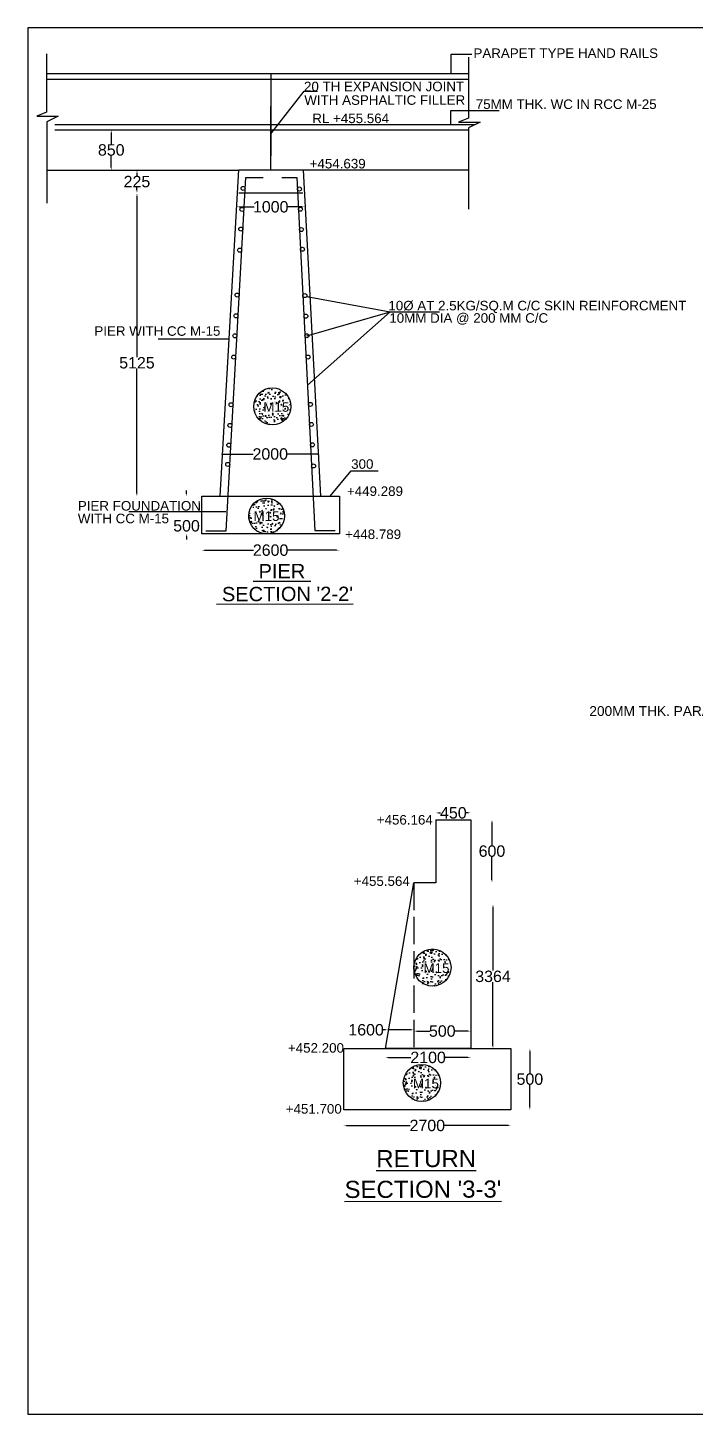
# Model space of a CAD drawing. Header units: inches. Extents: x 488932 to 506141, y -170181 to -158037.
# Drawn here: x 488932 to 494785, y -170181 to -158037 of the extents above; entities that cross this region are included whole.
import ezdxf

# ---------------------------------------------------------------- set-up
doc = ezdxf.new("R2010")
doc.units = ezdxf.units.IN
doc.header["$MEASUREMENT"] = 0
doc.linetypes.add('ACAD_ISO02W100', pattern=[15, 12, -3])
for name, color, linetype in [('DIMENSION', 7, 'Continuous'), ('DRAWING', 7, 'Continuous'), ('TEXT', 7, 'Continuous')]:
    doc.layers.add(name, color=color, linetype=linetype)
doc.styles.get("Standard").update_dxf_attribs({"font": 'arial.ttf'})
doc.dimstyles.new('ST100', dxfattribs={"dimtxt": 100, "dimasz": 25, "dimexe": 0, "dimexo": 300, "dimgap": 0.09, "dimtad": 0, "dimtih": 1, "dimtoh": 1, "dimdec": 0, "dimzin": 0, "dimdsep": 46, "dimtxsty": 'Standard', "dimcen": 0, "dimse1": 1, "dimse2": 1, "dimadec": 0, "dimazin": 0, "dimtfac": 1, "dimtdec": 0, "dimtofl": 0, "dimtmove": 0, "dimatfit": 3, "dimfxl": 2000, "dimtolj": 1, "dimtzin": 0, "dimarcsym": 0})

# ---------------------------------------------------------------- blocks, each defined once
blk = doc.blocks.new('*D45')
at = {"layer": 'Defpoints', "color": 0, "ltscale": 0.4, "transparency": 16777216}
for p in [(491494, -161771), (490617, -162140), (491494, -162140)]:
    blk.add_point(p, dxfattribs=at)
at = {"layer": 'TEXT', "color": 0, "lineweight": -2, "ltscale": 0.4, "transparency": 16777216}
for p, q in [((490642, -161771), (490905, -161771)), ((491469, -161771), (491206, -161771))]:
    blk.add_line(p, q, dxfattribs=at)
at = {"layer": 'TEXT', "color": 0, "ltscale": 0.4, "transparency": 16777216}
for points in [[(490642, -161767), (490642, -161775), (490617, -161771)], [(491469, -161767), (491469, -161775), (491494, -161771)]]:
    blk.add_solid(points, dxfattribs=at)
at = {"layer": 'TEXT', "color": 0, "ltscale": 0.4, "transparency": 16777216, "insert": (491055, -161771), "char_height": 100, "attachment_point": 5}
blk.add_mtext('\\A1;2000', dxfattribs=at)
blk = doc.blocks.new('*D46')
at = {"layer": 'Defpoints', "color": 0, "ltscale": 0.4, "transparency": 16777216}
for p in [(490456, -162469), (491660, -162469), (491660, -162613)]:
    blk.add_point(p, dxfattribs=at)
at = {"layer": 'TEXT', "color": 0, "lineweight": -2, "ltscale": 0.4, "transparency": 16777216}
for p, q in [((490481, -162613), (490908, -162613)), ((491635, -162613), (491208, -162613))]:
    blk.add_line(p, q, dxfattribs=at)
at = {"layer": 'TEXT', "color": 0, "ltscale": 0.4, "transparency": 16777216}
for points in [[(490481, -162609), (490481, -162617), (490456, -162613)], [(491635, -162609), (491635, -162617), (491660, -162613)]]:
    blk.add_solid(points, dxfattribs=at)
at = {"layer": 'TEXT', "color": 0, "ltscale": 0.4, "transparency": 16777216, "insert": (491058, -162613), "char_height": 100, "attachment_point": 5}
blk.add_mtext('\\A1;2600', dxfattribs=at)
blk = doc.blocks.new('*D47')
at = {"layer": 'Defpoints', "color": 0, "ltscale": 0.4, "transparency": 16777216}
for p in [(489888, -159486), (490625, -159486), (490456, -162140)]:
    blk.add_point(p, dxfattribs=at)
at = {"layer": 'DRAWING', "color": 0, "lineweight": -2, "ltscale": 0.4, "transparency": 16777216}
for p, q in [((489888, -159511), (489888, -160921)), ((489888, -162115), (489888, -161023))]:
    blk.add_line(p, q, dxfattribs=at)
at = {"layer": 'DRAWING', "color": 0, "ltscale": 0.4, "transparency": 16777216}
for points in [[(489884, -159511), (489893, -159511), (489888, -159486)], [(489884, -162115), (489893, -162115), (489888, -162140)]]:
    blk.add_solid(points, dxfattribs=at)
at = {"layer": 'DRAWING', "color": 0, "ltscale": 0.4, "transparency": 16777216, "insert": (489888, -160972), "char_height": 100, "attachment_point": 5}
blk.add_mtext('\\A1;5125', dxfattribs=at)
blk = doc.blocks.new('*D48')
at = {"layer": 'Defpoints', "color": 0, "ltscale": 0.4, "transparency": 16777216}
for p in [(491357, -159560), (490762, -159591), (491357, -159606)]:
    blk.add_point(p, dxfattribs=at)
at = {"layer": 'DRAWING', "color": 0, "lineweight": -2, "ltscale": 0.4, "transparency": 16777216}
for p, q in [((490787, -159606), (490915, -159606)), ((491332, -159606), (491204, -159606))]:
    blk.add_line(p, q, dxfattribs=at)
at = {"layer": 'DRAWING', "color": 0, "ltscale": 0.4, "transparency": 16777216}
for points in [[(490787, -159602), (490787, -159610), (490762, -159606)], [(491332, -159602), (491332, -159610), (491357, -159606)]]:
    blk.add_solid(points, dxfattribs=at)
at = {"layer": 'DRAWING', "color": 0, "ltscale": 0.4, "transparency": 16777216, "insert": (491059, -159606), "char_height": 100, "attachment_point": 5}
blk.add_mtext('\\A1;1000', dxfattribs=at)
blk = doc.blocks.new('*D49')
at = {"layer": 'Defpoints', "color": 0, "ltscale": 0.4, "transparency": 16777216}
for p in [(489888, -159284), (489888, -159284), (489888, -159486)]:
    blk.add_point(p, dxfattribs=at)
at = {"layer": 'DRAWING', "color": 0, "lineweight": -2, "ltscale": 0.4, "transparency": 16777216}
for p, q in [((489888, -159310), (489888, -159334)), ((489888, -159461), (489888, -159436))]:
    blk.add_line(p, q, dxfattribs=at)
at = {"layer": 'DRAWING', "color": 0, "ltscale": 0.4, "transparency": 16777216}
for points in [[(489884, -159310), (489893, -159310), (489888, -159284)], [(489884, -159461), (489893, -159461), (489888, -159486)]]:
    blk.add_solid(points, dxfattribs=at)
at = {"layer": 'DRAWING', "color": 0, "ltscale": 0.4, "transparency": 16777216, "insert": (489888, -159385), "char_height": 100, "attachment_point": 5}
blk.add_mtext('\\A1;225', dxfattribs=at)
blk = doc.blocks.new('*D50')
at = {"layer": 'Defpoints', "color": 0, "ltscale": 0.4, "transparency": 16777216}
for p in [(489663, -158932), (489663, -158932), (489663, -159284)]:
    blk.add_point(p, dxfattribs=at)
at = {"layer": 'DRAWING', "color": 0, "lineweight": -2, "ltscale": 0.4, "transparency": 16777216}
for p, q in [((489663, -158957), (489663, -159057)), ((489663, -159260), (489663, -159159))]:
    blk.add_line(p, q, dxfattribs=at)
at = {"layer": 'DRAWING', "color": 0, "ltscale": 0.4, "transparency": 16777216}
for points in [[(489659, -158957), (489667, -158957), (489663, -158932)], [(489659, -159260), (489667, -159260), (489663, -159284)]]:
    blk.add_solid(points, dxfattribs=at)
at = {"layer": 'DRAWING', "color": 0, "ltscale": 0.4, "transparency": 16777216, "insert": (489663, -159108), "char_height": 100, "attachment_point": 5}
blk.add_mtext('\\A1;850', dxfattribs=at)
blk = doc.blocks.new('*D51')
at = {"layer": 'Defpoints', "color": 0, "ltscale": 0.4, "transparency": 16777216}
for p in [(490456, -162140), (490322, -162469), (490456, -162469)]:
    blk.add_point(p, dxfattribs=at)
at = {"layer": 'DRAWING', "color": 0, "lineweight": -2, "ltscale": 0.4, "transparency": 16777216}
for p, q in [((490322, -162115), (490322, -162090)), ((490322, -162494), (490322, -162519))]:
    blk.add_line(p, q, dxfattribs=at)
at = {"layer": 'DRAWING', "color": 0, "ltscale": 0.4, "transparency": 16777216}
for points in [[(490318, -162115), (490327, -162115), (490322, -162140)], [(490318, -162494), (490327, -162494), (490322, -162469)]]:
    blk.add_solid(points, dxfattribs=at)
at = {"layer": 'DRAWING', "color": 0, "ltscale": 0.4, "transparency": 16777216, "insert": (490322, -162400), "char_height": 100, "attachment_point": 5}
blk.add_mtext('\\A1;500', dxfattribs=at)
blk = doc.blocks.new('*D69')
at = {"layer": 'Defpoints', "color": 0, "ltscale": 0.4, "transparency": 16777216}
for p in [(492505, -164974), (492996, -164974), (492505, -165525)]:
    blk.add_point(p, dxfattribs=at)
at = {"layer": 'DIMENSION', "color": 0, "lineweight": -2, "ltscale": 0.4, "transparency": 16777216}
for p, q in [((492996, -164998), (492996, -165198)), ((492996, -165500), (492996, -165300))]:
    blk.add_line(p, q, dxfattribs=at)
at = {"layer": 'DIMENSION', "color": 0, "ltscale": 0.4, "transparency": 16777216}
for points in [[(492992, -164998), (493000, -164998), (492996, -164974)], [(492992, -165500), (493000, -165500), (492996, -165525)]]:
    blk.add_solid(points, dxfattribs=at)
at = {"layer": 'DIMENSION', "color": 0, "ltscale": 0.4, "transparency": 16777216, "insert": (492996, -165249), "char_height": 100, "attachment_point": 5}
blk.add_mtext('\\A1;600', dxfattribs=at)
blk = doc.blocks.new('*D70')
at = {"layer": 'Defpoints', "color": 0, "ltscale": 0.4, "transparency": 16777216}
for p in [(492958, -165714), (492958, -166978), (493005, -166978)]:
    blk.add_point(p, dxfattribs=at)
at = {"layer": 'DIMENSION', "color": 0, "lineweight": -2, "ltscale": 0.4, "transparency": 16777216}
for p, q in [((493005, -165740), (493005, -166295)), ((493005, -166953), (493005, -166397))]:
    blk.add_line(p, q, dxfattribs=at)
at = {"layer": 'DIMENSION', "color": 0, "ltscale": 0.4, "transparency": 16777216}
for points in [[(493001, -165740), (493009, -165740), (493005, -165714)], [(493001, -166953), (493009, -166953), (493005, -166978)]]:
    blk.add_solid(points, dxfattribs=at)
at = {"layer": 'DIMENSION', "color": 0, "ltscale": 0.4, "transparency": 16777216, "insert": (493005, -166346), "char_height": 100, "attachment_point": 5}
blk.add_mtext('\\A1;3364', dxfattribs=at)
blk = doc.blocks.new('*D71')
at = {"layer": 'Defpoints', "color": 0, "ltscale": 0.4, "transparency": 16777216}
for p in [(493162, -166978), (493162, -167515), (493328, -167515)]:
    blk.add_point(p, dxfattribs=at)
at = {"layer": 'DIMENSION', "color": 0, "lineweight": -2, "ltscale": 0.4, "transparency": 16777216}
for p, q in [((493328, -167003), (493328, -167195)), ((493328, -167490), (493328, -167298))]:
    blk.add_line(p, q, dxfattribs=at)
at = {"layer": 'DIMENSION', "color": 0, "ltscale": 0.4, "transparency": 16777216}
for points in [[(493324, -167003), (493333, -167003), (493328, -166978)], [(493324, -167490), (493333, -167490), (493328, -167515)]]:
    blk.add_solid(points, dxfattribs=at)
at = {"layer": 'DIMENSION', "color": 0, "ltscale": 0.4, "transparency": 16777216, "insert": (493328, -167246), "char_height": 100, "attachment_point": 5}
blk.add_mtext('\\A1;500', dxfattribs=at)
blk = doc.blocks.new('*D72')
at = {"layer": 'Defpoints', "color": 0, "ltscale": 0.4, "transparency": 16777216}
for p in [(491698, -167515), (493162, -167515), (493162, -167652)]:
    blk.add_point(p, dxfattribs=at)
at = {"layer": 'DIMENSION', "color": 0, "lineweight": -2, "ltscale": 0.4, "transparency": 16777216}
for p, q in [((491724, -167652), (492280, -167652)), ((493137, -167652), (492580, -167652))]:
    blk.add_line(p, q, dxfattribs=at)
at = {"layer": 'DIMENSION', "color": 0, "ltscale": 0.4, "transparency": 16777216}
for points in [[(491724, -167648), (491724, -167656), (491698, -167652)], [(493137, -167648), (493137, -167656), (493162, -167652)]]:
    blk.add_solid(points, dxfattribs=at)
at = {"layer": 'DIMENSION', "color": 0, "ltscale": 0.4, "transparency": 16777216, "insert": (492430, -167652), "char_height": 100, "attachment_point": 5}
blk.add_mtext('\\A1;2700', dxfattribs=at)
blk = doc.blocks.new('*D73')
at = {"layer": 'Defpoints', "color": 0, "ltscale": 0.4, "transparency": 16777216}
for p in [(492064, -166814), (492064, -166978), (492312, -166870)]:
    blk.add_point(p, dxfattribs=at)
at = {"layer": 'DIMENSION', "color": 0, "lineweight": -2, "ltscale": 0.4, "transparency": 16777216}
for p, q in [((492064, -166814), (492039, -166814)), ((492288, -166814), (492089, -166814))]:
    blk.add_line(p, q, dxfattribs=at)
at = {"layer": 'DIMENSION', "color": 0, "ltscale": 0.4, "transparency": 16777216}
for points in [[(492089, -166810), (492089, -166818), (492064, -166814)], [(492288, -166810), (492288, -166818), (492312, -166814)]]:
    blk.add_solid(points, dxfattribs=at)
at = {"layer": 'DIMENSION', "color": 0, "ltscale": 0.4, "transparency": 16777216, "insert": (491894, -166814), "char_height": 100, "attachment_point": 5}
blk.add_mtext('\\A1;1600', dxfattribs=at)
blk = doc.blocks.new('*D74')
at = {"layer": 'Defpoints', "color": 0, "ltscale": 0.4, "transparency": 16777216}
for p in [(492810, -166825), (492312, -166978), (492810, -166978)]:
    blk.add_point(p, dxfattribs=at)
at = {"layer": 'DIMENSION', "color": 0, "lineweight": -2, "ltscale": 0.4, "transparency": 16777216}
for p, q in [((492338, -166825), (492451, -166825)), ((492785, -166825), (492672, -166825))]:
    blk.add_line(p, q, dxfattribs=at)
at = {"layer": 'DIMENSION', "color": 0, "ltscale": 0.4, "transparency": 16777216}
for points in [[(492338, -166821), (492338, -166829), (492312, -166825)], [(492785, -166821), (492785, -166829), (492810, -166825)]]:
    blk.add_solid(points, dxfattribs=at)
at = {"layer": 'DIMENSION', "color": 0, "ltscale": 0.4, "transparency": 16777216, "insert": (492561, -166825), "char_height": 100, "attachment_point": 5}
blk.add_mtext('\\A1;500', dxfattribs=at)
blk = doc.blocks.new('*D75')
at = {"layer": 'Defpoints', "color": 0, "ltscale": 0.4, "transparency": 16777216}
for p in [(492064, -166978), (492810, -166978), (492810, -167056)]:
    blk.add_point(p, dxfattribs=at)
at = {"layer": 'DIMENSION', "color": 0, "lineweight": -2, "ltscale": 0.4, "transparency": 16777216}
for p, q in [((492089, -167056), (492287, -167056)), ((492785, -167056), (492587, -167056))]:
    blk.add_line(p, q, dxfattribs=at)
at = {"layer": 'DIMENSION', "color": 0, "ltscale": 0.4, "transparency": 16777216}
for points in [[(492089, -167051), (492089, -167060), (492064, -167056)], [(492785, -167051), (492785, -167060), (492810, -167056)]]:
    blk.add_solid(points, dxfattribs=at)
at = {"layer": 'DIMENSION', "color": 0, "ltscale": 0.4, "transparency": 16777216, "insert": (492437, -167056), "char_height": 100, "attachment_point": 5}
blk.add_mtext('\\A1;2100', dxfattribs=at)
blk = doc.blocks.new('*D76')
at = {"layer": 'Defpoints', "color": 0, "ltscale": 0.4, "transparency": 16777216}
for p in [(492810, -164914), (492505, -164974), (492810, -164974)]:
    blk.add_point(p, dxfattribs=at)
at = {"layer": 'DIMENSION', "color": 0, "lineweight": -2, "ltscale": 0.4, "transparency": 16777216}
for p, q in [((492530, -164914), (492545, -164914)), ((492785, -164914), (492770, -164914))]:
    blk.add_line(p, q, dxfattribs=at)
at = {"layer": 'DIMENSION', "color": 0, "ltscale": 0.4, "transparency": 16777216}
for points in [[(492530, -164909), (492530, -164918), (492505, -164914)], [(492785, -164909), (492785, -164918), (492810, -164914)]]:
    blk.add_solid(points, dxfattribs=at)
at = {"layer": 'DIMENSION', "color": 0, "ltscale": 0.4, "transparency": 16777216, "insert": (492658, -164914), "char_height": 100, "attachment_point": 5}
blk.add_mtext('\\A1;450', dxfattribs=at)

msp = doc.modelspace()

# ---------------------------------------------------------------- hatches: boundary and pattern name
at = {"layer": 'DRAWING', "ltscale": 0.4}
h = msp.add_hatch(dxfattribs=at)
h.set_pattern_fill('AR-CONC', color=256, scale=12.893543, angle=0.1412, style=0)
h.set_pattern_definition([(50.141203, (203586.52, -22131.24), (92.499912, -7.863036), [9.670158, -106.371733]), (355.141203, (203586.52, -22131.24), (-18.128922, 96.939836), [7.736126, -85.097386]), (100.592603, (203594.23, -22131.895), (74.371058, 89.076741), [8.21837, -90.402062]), (46.325403, (203586.45, -22105.45), (137.657364, -21.00208), [14.505236, -159.5576]), (96.776803, (203597.93, -22107.2), (120.201244, 125.894923), [12.327554, -135.60307]), (351.325403, (203586.45, -22105.45), (120.201146, 125.89502), [11.60419, -127.64608]), (21.141203, (203599.364, -22111.87), (77.09017, -51.722013), [9.670158, -106.371733]), (326.141203, (203599.36, -22111.87), (31.141452, 93.574567), [7.736126, -85.097386]), (71.592603, (203605.79, -22116.18), (108.231654, 41.85247), [8.21837, -90.402062]), (37.641203, (203586.52, -22131.24), (1.4620525, 42.925547), [0, -84.065903, 0, -86.386741, 0, -85.419725]), (7.641203, (203586.52, -22131.24), (33.7935554, 50.9370826), [0, -49.253336, 0, -82.1318714, 0, -32.556197]), (327.641203, (203557.766, -22131.31), (68.8355854, -2.7384882), [0, -32.2338585, 0, -100.569638, 0, -133.448174]), (317.641203, (203544.87, -22131.34), (75.161325, 13.092351), [0, -41.904016, 0, -66.788555, 0, -94.767544])])
h.paths.add_polyline_path([(490910.2, -161353.8, 1), (491235.4, -161353.8, 1)])
h.paths.add_polyline_path([(490866.9, -162312.6, 1), (491179.7, -162312.6, 1)])
h.paths.add_polyline_path([(490973.4, -161296), (491229.1, -161296), (491229.1, -161423.2), (490973.4, -161423.2)], flags=24)
h.paths.add_polyline_path([(490887.7, -162252.2), (491143.3, -162252.2), (491143.3, -162379.3), (490887.7, -162379.3)], flags=24)
h = msp.add_hatch(dxfattribs=at)
h.set_pattern_fill('AR-CONC', color=256, scale=12.893543, angle=0.1412, style=0)
h.set_pattern_definition([(50.141203, (-4722.93, -6513.08), (92.499912, -7.863036), [9.670158, -106.371733]), (355.141203, (-4722.93, -6513.08), (-18.128922, 96.939836), [7.736126, -85.097386]), (100.592603, (-4715.225, -6513.73), (74.371058, 89.076741), [8.218369, -90.402062]), (46.325403, (-4723, -6487.29), (137.657364, -21.00208), [14.505236, -159.5576]), (96.776803, (-4711.53, -6489.04), (120.201244, 125.894923), [12.327554, -135.603072]), (351.325403, (-4723, -6487.29), (120.201146, 125.895017), [11.60419, -127.64608]), (21.141203, (-4710.09, -6493.71), (77.09017, -51.722013), [9.670158, -106.371733]), (326.141203, (-4710.09, -6493.71), (31.141452, 93.574567), [7.736126, -85.097386]), (71.592603, (-4703.66, -6498.02), (108.231654, 41.852469), [8.218369, -90.402062]), (37.641203, (-4722.933, -6513.08), (1.4620525, 42.925547), [0, -84.065903, 0, -86.386741, 0, -85.419725]), (7.641203, (-4722.933, -6513.08), (33.7935554, 50.9370826), [0, -49.253336, 0, -82.1318714, 0, -32.556197]), (327.641203, (-4751.686, -6513.15), (68.8355854, -2.7384882), [0, -32.2338585, 0, -100.5696385, 0, -133.448174]), (317.641203, (-4764.58, -6513.18), (75.1613245, 13.092351), [0, -41.904016, 0, -66.788555, 0, -94.767544])])
h.paths.add_polyline_path([(492312.5, -166268.4, 1), (492637.8, -166268.4, 1)])
h.paths.add_polyline_path([(492375.7, -166210.5), (492631.4, -166210.5), (492631.4, -166337.7), (492375.7, -166337.7)], flags=24)
h = msp.add_hatch(dxfattribs=at)
h.set_pattern_fill('AR-CONC', color=256, scale=12.893543, angle=0.1412, style=0)
h.set_pattern_definition([(50.141203, (-4815.43, -7523.58), (92.499912, -7.863036), [9.670158, -106.371733]), (355.141203, (-4815.43, -7523.58), (-18.128922, 96.939836), [7.736126, -85.097386]), (100.592603, (-4807.725, -7524.23), (74.371058, 89.076741), [8.218369, -90.402062]), (46.325403, (-4815.5, -7497.79), (137.657364, -21.00208), [14.505236, -159.5576]), (96.776803, (-4804.03, -7499.54), (120.201244, 125.894923), [12.327554, -135.603072]), (351.325403, (-4815.5, -7497.79), (120.201146, 125.895017), [11.60419, -127.64608]), (21.141203, (-4802.59, -7504.21), (77.09017, -51.722013), [9.670158, -106.371733]), (326.141203, (-4802.59, -7504.21), (31.141452, 93.574567), [7.736126, -85.097386]), (71.592603, (-4796.16, -7508.52), (108.231654, 41.852469), [8.218369, -90.402062]), (37.641203, (-4815.434, -7523.58), (1.4620525, 42.925547), [0, -84.065903, 0, -86.386741, 0, -85.419725]), (7.641203, (-4815.434, -7523.58), (33.7935554, 50.9370826), [0, -49.253336, 0, -82.1318714, 0, -32.556197]), (327.641203, (-4844.186, -7523.65), (68.8355854, -2.7384882), [0, -32.2338585, 0, -100.5696385, 0, -133.448174]), (317.641203, (-4857.08, -7523.68), (75.1613245, 13.092351), [0, -41.904016, 0, -66.788555, 0, -94.767544])])
h.paths.add_polyline_path([(492220, -167278.9, 1), (492545.3, -167278.9, 1)])
h.paths.add_polyline_path([(492283.2, -167221), (492538.9, -167221), (492538.9, -167348.2), (492283.2, -167348.2)], flags=24)

# ---------------------------------------------------------------- linework, layer by layer
at = {"layer": 'DIMENSION', "ltscale": 0.4}
msp.add_lwpolyline([(491698.5, -166978), (493162, -166978), (493162, -167515), (491698.5, -167515)], close=True, dxfattribs=at)
at = {"layer": 'DRAWING', "ltscale": 0.4}
for p, q in [((490779.6, -159280.9), (491341.4, -159280.9)), ((491341.4, -159486.5), (490779.6, -159486.5)), ((492505, -164973.5), (492810, -164973.5)), ((492810, -164973.5), (492810, -166978)), ((492064, -166978), (492312.5, -165525)), ((492810, -166978), (492064, -166978))]:
    msp.add_line(p, q, dxfattribs=at)
for points in [[(506141, -158037), (488932, -158037), (488932, -170181), (506141, -170181)], [(490456, -162139.6), (491660, -162139.6), (491660, -162469), (490456, -162469)]]:
    msp.add_lwpolyline(points, close=True, dxfattribs=at)
for points in [[(489096.6, -158267), (489096.6, -158775.3), (489010.4, -158810.4), (489199.4, -158810.4), (489097.8, -158861.4), (489097.8, -159573.8)], [(492790.5, -158293.5), (492790.5, -158828.9), (492704.4, -158864.1), (492893.3, -158864.1), (492791.8, -158915.1), (492791.8, -159627.4)], [(489096.6, -158438.4), (492790.5, -158438.4)], [(489096.6, -158486.4), (492790.5, -158486.4)], [(489169.2, -158886), (492849.6, -158886)], [(489169.2, -158932), (492791.8, -158932)], [(489097.8, -159284.5), (490779.4, -159284.5)], [(490617.4, -162139.6), (490779.6, -159280.9), (491341.9, -159280.9), (491493.6, -162139.6)], [(491341.4, -159280.9), (492791.8, -159280.5)], [(490492, -162442.2), (490668, -162442.2), (490840.6, -159349.9), (490993.2, -159349.9)], [(491155.8, -159349.9), (491287.1, -159349.9), (491445.1, -162439.7), (491622.8, -162439.7)], [(492505, -164973.5), (492505, -165525), (492312.5, -165525)]]:
    msp.add_lwpolyline(points, dxfattribs=at)
at = {"layer": 'DRAWING', "ltscale": 0.4, "const_width": 12.5}
msp.add_lwpolyline([(491061.1, -158438.4), (491059.5, -159280.9)], dxfattribs=at)
at = {"layer": 'DRAWING', "linetype": 'ACAD_ISO02W100', "ltscale": 20}
msp.add_lwpolyline([(492312.5, -165525), (492312.5, -166978)], dxfattribs=at)
at = {"layer": 'DRAWING', "ltscale": 0.4}
for centre, radius in [((490817.6, -159444), 17.7), ((491309.9, -159449.5), 17.7), ((490807.3, -159628.3), 17.7), ((491319, -159626.5), 17.7), ((490797.7, -159800.8), 17.7), ((491328.1, -159804.6), 17.7), ((490787.4, -159985.2), 17.7), ((491336.9, -159977.5), 17.7), ((490765.5, -160378.2), 17.7), ((491357.7, -160383.3), 17.7), ((490755.3, -160560.1), 17.7), ((491366.9, -160563.4), 17.7), ((490745.5, -160735.3), 17.7), ((491375.7, -160735.1), 17.7), ((490735.1, -160922), 17.7), ((491385.2, -160921.3), 17.7), ((491072.8, -161353.8), 162.6), ((490711.8, -161338.9), 17.7), ((491406.4, -161335.7), 17.7), ((490701.7, -161520), 17.7), ((491415.4, -161511.7), 17.7), ((490692, -161693.2), 17.7), ((491424.5, -161690.1), 17.7), ((490682.6, -161861.7), 17.7), ((491434, -161875), 17.7), ((491023.3, -162312.6), 156.4), ((492475.1, -166268.4), 162.6), ((492382.6, -167278.9), 162.6)]:
    msp.add_circle(centre, radius, dxfattribs=at)

# ---------------------------------------------------------------- texts
at = {"layer": 'DRAWING', "color": 7}
for s, height, p in [('PARAPET TYPE HAND RAILS', 83.611, (492834.1, -158301.7)), ('20 TH EXPANSION JOINT', 83.611, (491350.6, -158593.4)), ('WITH ASPHALTIC FILLER', 83.611, (491353.5, -158712.5)), ('75MM THK. WC IN RCC M-25', 83.611, (492854.4, -158748.8)), (' RL +455.564', 83.611, (491390.6, -158872.6)), (' +454.639', 83.61, (491367.6, -159269.4)), ('10Ø AT 2.5KG/SQ.M C/C SKIN REINFORCMENT', 83.611, (492089.3, -160512.9)), ('10MM DIA @ 200 MM C/C', 83.611, (492097.5, -160621.2)), ('PIER WITH CC M-15', 83.611, (489515.5, -160735.4)), ('300', 83.61, (491763.5, -161900.3)), ('+449.289', 83.61, (491726.6, -162137.9)), ('PIER FOUNDATION', 83.611, (489371, -162266.3)), ('WITH CC M-15', 83.611, (489370.6, -162377.2)), ('+448.789', 83.61, (491710.4, -162515.4)), ('200MM THK. PARAPET WALL', 85.707, (493848.7, -164064.6)), ('+456.164', 83.61, (491987.6, -165016.1)), ('+455.564', 83.61, (491786.3, -165553.2)), ('+452.200', 83.61, (491210.1, -167014.1)), ('+451.700', 83.61, (491190.8, -167548.2))]:
    msp.add_text(s, height=height, rotation=0.01749, dxfattribs=at).set_placement(p)
at = {"layer": 'DRAWING', "char_height": 83.61, "width": 224.569, "attachment_point": 1}
for insert in [(490994.3, -161316.9), (490908.6, -162273.1), (492396.6, -166231.4), (492304.1, -167241.9)]:
    msp.add_mtext('M15', dxfattribs=dict(at, insert=insert))
at = {"layer": 'TEXT'}
for s, height, p in [('%%U PIER ', 125.42, (490904.2, -162859.4)), ("%%U SECTION '2-2'", 125.417, (490583.6, -163060.7)), ('%%URETURN', 150, (491983.4, -168017.2)), ("%%USECTION '3-3'", 150, (491705.9, -168286.7))]:
    msp.add_text(s, height=height, rotation=0.1412, dxfattribs=at).set_placement(p)

# ---------------------------------------------------------------- dimensions: what is measured, and where the dimension line sits
at = {"layer": 'DIMENSION', "ltscale": 0.4}
for base, p1, p2, text, picture, middle in [((492810, -164913.5), (492505, -164973.5), (492810, -164973.5), '450', '*D76', (492657.5, -164913.5)), ((492064, -166813.9), (492312.5, -166869.5), (492064, -166978), '1600', '*D73', (491894.5, -166813.9)), ((492810, -166825), (492312.5, -166978), (492810, -166978), '500', '*D74', (492561.2, -166825)), ((492810, -167055.5), (492064, -166978), (492810, -166978), '2100', '*D75', (492437, -167055.5)), ((493162, -167652), (491698.5, -167515), (493162, -167515), '2700', '*D72', (492430.2, -167652))]:
    dim = msp.add_linear_dim(base=base, p1=p1, p2=p2, text=text, dimstyle='ST100', dxfattribs=at)
    dim.commit()
    dim.dimension.update_dxf_attribs({"geometry": picture, "text_midpoint": middle})
for base, p1, p2, text, picture, middle in [((492996, -164973.5), (492505, -165525), (492505, -164973.5), '600', '*D69', (492996, -165249.2)), ((493005, -166978), (492957.5, -165714.5), (492957.5, -166978), '3364', '*D70', (493005, -166346.2)), ((493328.5, -167515), (493162, -166978), (493162, -167515), '500', '*D71', (493328.5, -167246.5))]:
    dim = msp.add_linear_dim(base=base, p1=p1, p2=p2, angle=90, text=text, dimstyle='ST100', dxfattribs=at)
    dim.commit()
    dim.dimension.update_dxf_attribs({"geometry": picture, "text_midpoint": middle})
at = {"layer": 'DRAWING', "ltscale": 0.4}
for base, p1, p2, text, picture, middle in [((489663, -158932), (489663, -159284.5), (489663, -158932), '850', '*D50', (489663, -159108.2)), ((489888.5, -159284.5), (489888.5, -159486), (489888.5, -159284.5), '225', '*D49', (489888.5, -159385.2))]:
    dim = msp.add_linear_dim(base=base, p1=p1, p2=p2, angle=90, text=text, dimstyle='ST100', dxfattribs=at)
    dim.commit()
    dim.dimension.update_dxf_attribs({"geometry": picture, "text_midpoint": middle})
for base, p2, text, picture, middle in [((489888.5, -159486), (490625, -159486), '5125', '*D47', (489888.5, -160972)), ((490322.5, -162469), (490456, -162469), '500', '*D51', (490322.5, -162399.7))]:
    dim = msp.add_linear_dim(base=base, p1=(490456, -162139.6), p2=p2, angle=90, text=text, dimstyle='ST100', dxfattribs=at)
    dim.commit()
    dim.dimension.update_dxf_attribs({"geometry": picture, "text_midpoint": middle, "dimtype": 160})
dim = msp.add_linear_dim(base=(491356.7, -159606), p1=(490762, -159591.4), p2=(491356.7, -159559.8), text='1000', dimstyle='ST100', dxfattribs=at)
dim.commit()
dim.dimension.update_dxf_attribs({"geometry": '*D48', "text_midpoint": (491059.3, -159606)})
at = {"layer": 'TEXT', "ltscale": 0.4}
for base, p1, p2, text, picture, middle in [((491493.6, -161770.8), (490617.4, -162139.6), (491493.6, -162139.6), '2000', '*D45', (491055.5, -161770.8)), ((491660, -162612.8), (490456, -162469), (491660, -162469), '2600', '*D46', (491058, -162612.8))]:
    dim = msp.add_linear_dim(base=base, p1=p1, p2=p2, text=text, dimstyle='ST100', dxfattribs=at)
    dim.commit()
    dim.dimension.update_dxf_attribs({"geometry": picture, "text_midpoint": middle})

# ---------------------------------------------------------------- leaders
at = {"layer": 'DRAWING', "ltscale": 0.4}
for points in [[(492638, -158438.4), (492638, -158268), (492819, -158268)], [(491060.1, -158965.5), (491352, -158594), (491468.5, -158594)], [(492635, -158886.5), (492635, -158762.5), (493058.5, -158762.5)], [(491374.2, -160389.6), (492104.8, -160526.3)], [(491375.7, -160735.1), (492104.8, -160526.3)], [(491380, -161166.8), (492104.8, -160526.3), (492535.4, -160526.3)], [(490695.4, -160764.6), (490073.1, -160764.6)]]:
    msp.add_leader(points, dimstyle='ST100', override={"dimgap": 0.09, "dimtad": 0}, dxfattribs=at)
at = {"layer": 'TEXT', "ltscale": 0.4}
for points in [[(491579.7, -162139.6), (491762.4, -161918.4), (491999, -161918.4)], [(490665, -162277.5), (489816.4, -162277.5)]]:
    msp.add_leader(points, dimstyle='ST100', override={"dimgap": 0.09, "dimtad": 0}, dxfattribs=at)

doc.saveas('drawing.dxf')
